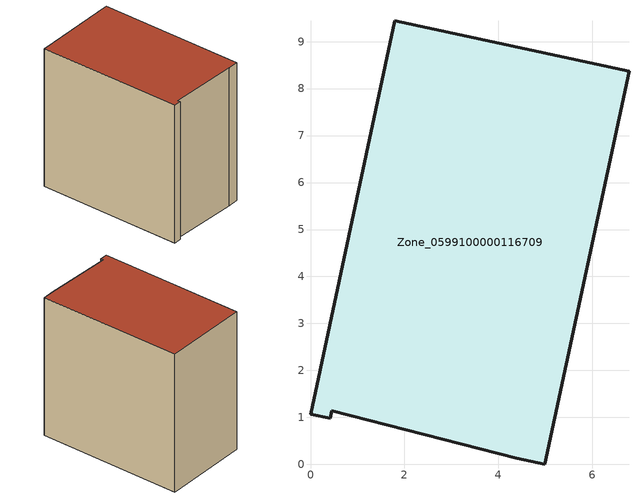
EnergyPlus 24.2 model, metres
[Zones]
Zone_0599100000116709
 floor ground (C_G): 1.79,9.45 6.78,8.37 4.99,0 4.39,0.13 0.46,1.15 0.42,0.98 0,1.07 z0
 wall outside (C_F): 6.78,8.37 1.79,9.45 0,1.07 0.42,0.98 0.46,1.15 4.39,0.13 4.99,0 6.78,8.37 z0:8.47
 roof outside (C_R): 0.46,1.15 4.39,0.13 4.99,0 6.78,8.37 1.79,9.45 0,1.07 0.42,0.98 z8.47
[BUILDING]
Pand.0599100000116709: North Axis=0; Terrain=City; Loads Convergence Tolerance Value=0.04; Temperature Convergence Tolerance Value=0.4; Solar Distribution=FullExterior; Maximum Number of Warmup Days=25; Minimum Number of Warmup Days=1
[Site:Location]
Rotterdam.The.Hague.AP_ZH_NLD Design_Conditions: Latitude=51.96; Longitude=4.45; Time Zone=1; Elevation=-4.5
[SITE:GROUNDTEMPERATURE:BUILDINGSURFACE]
18, 18, 18, 18, 18, 18, 18, 18, 18, 18, 18, 18
[MATERIAL] Thermal Absorptance=0.9; Solar Absorptance=0.7; Visible Absorptance=0.7
Name | Roughness | Thickness | Conductivity | Density | Specific Heat
G.TI.1975-1991 | MediumSmooth | 0.15 | 0.288461 | 540 | 1210
F.TI.1975-1991 | Rough | 0.3 | 0.230769 | 1920 | 840
R.TI.1975-1991 | MediumRough | 0.2 | 0.153846 | 1500 | 1000
[CONSTRUCTION]
C_G: G.TI.1975-1991
C_F: F.TI.1975-1991
C_R: R.TI.1975-1991
[ZONE]
Zone_0599100000116709: Type=1; Multiplier=1; Ceiling Height=Autocalculate; Volume=Autocalculate; Floor Area=autocalculate; Part of Total Floor Area=Yes
[ZONEINFILTRATION:DESIGNFLOWRATE]
Infil_Zone_0599100000116709: Zone or ZoneList or Space or SpaceList=Zone_0599100000116709; Schedule=AlwaysOn; Design Flow Rate Calculation Method=Flow/Area; Flow Rate per Floor Area=0.003; Constant Term Coefficient=1; Temperature Term Coefficient=0; Velocity Term Coefficient=0; Velocity Squared Term Coefficient=0
[HVACTEMPLATE:ZONE:IDEALLOADSAIRSYSTEM]
Zone_0599100000116709: Maximum Heating Supply Air Temperature=50; Minimum Cooling Supply Air Temperature=13; Maximum Heating Supply Air Humidity Ratio=0.0156; Minimum Cooling Supply Air Humidity Ratio=0.0077; Heating Limit=NoLimit; Cooling Limit=NoLimit; Dehumidification Control Type=ConstantSensibleHeatRatio; Cooling Sensible Heat Ratio=0.7; Dehumidification Setpoint=60; Humidification Control Type=None; Humidification Setpoint=30; Outdoor Air Method=None; Outdoor Air Flow Rate per Person=0.00944; Outdoor Air Flow Rate per Zone Floor Area=0; Outdoor Air Flow Rate per Zone=0; Demand Controlled Ventilation Type=None; Outdoor Air Economizer Type=NoEconomizer; Heat Recovery Type=None; Sensible Heat Recovery Effectiveness=0.7; Latent Heat Recovery Effectiveness=0.65
[ZONECONTROL:THERMOSTAT]
ThermostatControl_Zone_0599100000116709: Zone or ZoneList=Zone_0599100000116709; Control Type Schedule=DualSetpointControlType; Control 1=Thermostat_Zone_0599100000116709; Temperature Difference Between Cutout And Setpoint=0
[THERMOSTATSETPOINT:DUALSETPOINT]
Thermostat_Zone_0599100000116709: Heating Setpoint Temperature Schedule=HeatingSetpoint_Zone_0599100000116709; Cooling Setpoint Temperature Schedule=CoolingSetpoint_Zone_0599100000116709
[SCHEDULE:COMPACT]
HeatingSetpoint_Zone_0599100000116709: Through: 12/31, For: AllDays, Until: 24:00, 21
CoolingSetpoint_Zone_0599100000116709: Through: 12/31, For: AllDays, Until: 24:00, 24
DualSetpointControlType: Through: 12/31, For: AllDays, Until: 24:00, 4
AlwaysOn: Through: 12/31, For: AllDays, Until: 24:00, 1
